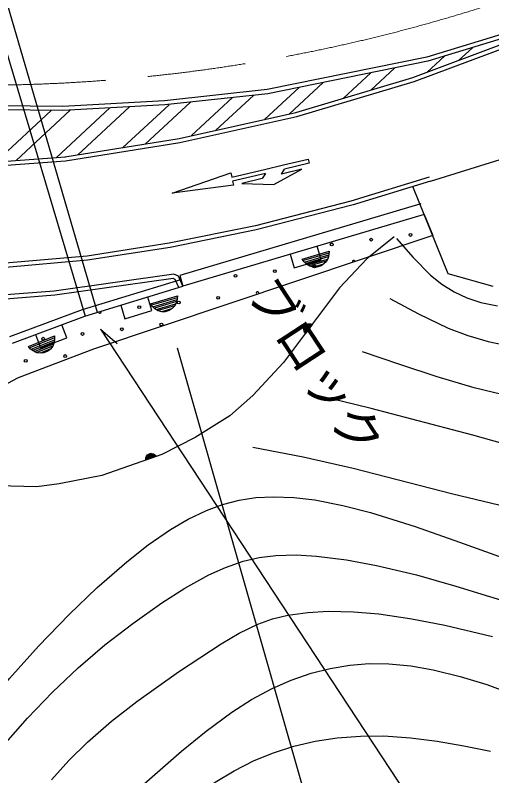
# Model space of a CAD drawing. Units: millimetres, scale not verified. Extents: x 40000 to 680000, y 20000 to 380000.
# Drawn here: x 435487 to 452462, y 240814 to 267934 of the extents above; entities that cross this region are included whole.
import ezdxf
from ezdxf.enums import TextEntityAlignment as Align

# ---------------------------------------------------------------- set-up
doc = ezdxf.new("R2010")
doc.units = ezdxf.units.MM
doc.header["$LTSCALE"] = 1000
doc.linetypes.add('CHAIN', pattern=[18.5, 12, -1.5, 3.5, -1.5])
for name, color, linetype, lineweight in [('M-BGD', 7, 'Continuous', 25), ('M-BMK', 2, 'CHAIN', 13), ('M-STR-STRC', 7, 'Continuous', 25)]:
    doc.layers.add(name, color=color, linetype=linetype, lineweight=lineweight)
doc.styles.add('ＭＳ ゴシック', font='')
doc.styles.get('ＭＳ ゴシック').set_extended_font_data('MS Gothic')

# ---------------------------------------------------------------- blocks, each defined once
blk = doc.blocks.new('BUHIN329')
at = {"color": 7, "linetype": 'Continuous', "lineweight": 25}
for p, q in [((418, 235), (-343, -335)), ((-285, -370), (435, 170)), ((443, 97), (-216, -396)), ((-142, -419), (440, 17)), ((429, -69), (-55, -431)), ((77, -411), (375, -188))]:
    blk.add_line(p, q, dxfattribs=at)
blk.add_lwpolyline([(400, 300), (437, 183), (450, 71), (437, -76), (385, -189), (314, -290), (190, -383), (73, -423), (-51, -441), (-195, -411), (-301, -369), (-400, -300)], close=True, dxfattribs=at)

msp = doc.modelspace()

# ---------------------------------------------------------------- linework, layer by layer
at = {"layer": 'M-BGD'}
for p, q in [((434398, 269231), (437975, 257201)), ((438418, 257337), (434946, 269236)), ((450279, 262015), (456262, 263893)), ((450907, 258718), (449649, 261824)), ((450051, 260831), (450357, 260077)), ((450357, 260077), (438271, 256027)), ((448988, 260031), (448011, 259252)), ((448011, 259252), (447035, 258210)), ((441347, 258652), (441461, 258269)), ((452510, 258265), (450907, 258718)), ((447035, 258210), (446146, 257024)), ((446146, 257024), (445048, 255554)), ((445768, 256727), (445913, 256921)), ((445948, 256926), (445774, 256693)), ((445864, 256898), (445775, 256779)), ((445782, 256662), (445978, 256925)), ((446008, 256923), (445793, 256635)), ((445807, 256612), (446034, 256916)), ((438529, 256739), (439121, 256230)), ((438529, 256739), (456468, 229436)), ((436884, 256433), (436004, 256074)), ((436051, 256025), (436884, 256365)), ((436873, 256293), (436111, 255983)), ((438271, 256027), (435589, 255002)), ((436177, 255942), (436850, 256217)), ((436818, 256136), (436258, 255907)), ((436391, 255894), (436735, 256035)), ((441256, 256075), (448181, 231785)), ((445048, 255554), (443951, 254373)), ((435589, 255002), (433488, 253904)), ((443951, 254373), (443137, 253644)), ((443137, 253644), (441894, 252873)), ((441894, 252873), (440715, 252273)), ((440715, 252273), (438573, 251522)), ((440135, 252096), (440493, 252222)), ((440476, 252242), (440136, 252123)), ((440142, 252151), (440452, 252260)), ((440427, 252278), (440152, 252182)), ((440167, 252213), (440395, 252293)), ((440343, 252301), (440202, 252252)), ((438573, 251522), (437051, 251222)), ((436258, 251115), (434543, 251158)), ((437051, 251222), (436258, 251115))]:
    msp.add_line(p, q, dxfattribs=at)
for points in [[(475471, 262885), (472486, 260192), (469427, 257513), (468569, 256838), (467680, 256215), (466966, 255780), (466225, 255398), (465383, 255033), (464507, 254719), (463530, 254437), (462532, 254212), (461420, 254026), (460296, 253899), (459059, 253822), (457817, 253805), (456624, 253847), (455431, 253949), (454297, 254106), (453164, 254323), (451840, 254651), (450517, 255041), (449184, 255477), (447855, 255934)], [(449070, 259972), (449658, 259295), (450283, 258667), (450687, 258340), (451121, 258065), (451577, 257855), (452070, 257695), (452665, 257572)], [(445283, 259409), (445426, 258930), (446384, 259215), (446241, 259695)], [(473762, 258500), (471363, 256548), (470148, 255614), (468892, 254724), (467768, 253998), (466611, 253322), (465571, 252781), (464490, 252287), (463559, 251919), (462608, 251609), (461810, 251407), (461005, 251266), (460285, 251199), (459562, 251192), (458709, 251251), (457857, 251370), (456643, 251621), (455426, 251933), (451792, 252955), (448170, 253912), (447142, 254159), (446102, 254405)], [(439249, 257591), (439395, 257113), (440351, 257406), (440205, 257884)], [(448830, 257837), (449852, 257282), (450905, 256780), (451611, 256511), (452338, 256299), (453190, 256119)], [(436211, 256548), (436384, 256079), (437322, 256426), (437148, 256895)], [(443953, 252531), (445745, 252189), (447526, 251789), (451073, 250871), (454648, 250009), (455958, 249764), (457275, 249579), (458370, 249482), (459480, 249444), (460524, 249470), (461579, 249556), (462639, 249704), (463701, 249913), (464751, 250181), (465792, 250508), (466803, 250889), (467796, 251328), (468777, 251831), (469725, 252384), (470836, 253111), (471923, 253894), (473401, 255047), (474864, 256244)], [(431184, 239023), (432800, 241209), (434019, 242768), (435284, 244289), (436315, 245441), (437404, 246568), (438399, 247516), (439459, 248442), (440222, 249044), (441015, 249594), (441643, 249963), (442299, 250278), (442872, 250490), (443458, 250642), (444061, 250733), (444684, 250766), (445415, 250738), (446161, 250649), (447154, 250455), (448142, 250200), (449738, 249699), (451308, 249144), (452870, 248591)], [(434115, 240689), (435074, 241890), (435926, 242865), (436820, 243798), (437731, 244659), (438684, 245478), (439674, 246249), (440707, 246976), (441530, 247502), (442380, 247974), (442982, 248247), (443610, 248465), (444178, 248596), (444769, 248669), (445489, 248690), (446214, 248650), (447287, 248511), (448356, 248313), (449775, 247975), (451184, 247577), (453582, 246838)], [(436781, 240667), (437400, 241361), (438064, 242015), (438921, 242762), (439822, 243469), (441301, 244520), (442819, 245524), (443460, 245901), (444124, 246220), (444646, 246408), (445196, 246540), (445908, 246640), (446639, 246680), (447539, 246664), (448435, 246589), (449614, 246415), (450785, 246182), (452483, 245785)], [(430974, 229865), (432458, 231987), (433992, 234076), (434977, 235321), (436012, 236533), (437099, 237699), (438230, 238825), (439793, 240277), (441404, 241690), (442283, 242411), (443203, 243087), (443903, 243533), (444641, 243931), (445321, 244229), (446023, 244471), (446704, 244645), (447404, 244761), (448100, 244813), (448797, 244804), (449584, 244730), (450378, 244593), (451333, 244360), (452284, 244065), (453705, 243538)], [(435813, 232755), (436933, 234437), (438102, 236083), (438871, 237068), (439689, 238018), (440416, 238775), (441187, 239492), (441884, 240062), (442614, 240582), (443291, 240994), (444004, 241357), (444689, 241638), (445406, 241866), (446170, 242044), (446957, 242165), (447782, 242230), (448617, 242235), (449565, 242171), (450516, 242047), (451461, 241882), (452414, 241694)]]:
    msp.add_lwpolyline(points, dxfattribs=at)
for points in [[(445821, 256589), (445793, 256629), (445776, 256671), (445764, 256728), (445771, 256778), (445787, 256825), (445824, 256874), (445864, 256903), (445910, 256924), (445969, 256929), (446014, 256925), (446060, 256909)], [(436883, 256500), (436889, 256378), (436873, 256266), (436824, 256128), (436745, 256031), (436651, 255952), (436507, 255893), (436384, 255883), (436260, 255897), (436128, 255962), (436035, 256030), (435957, 256122)], [(440134, 252069), (440134, 252118), (440142, 252162), (440165, 252217), (440198, 252254), (440238, 252283), (440296, 252304), (440345, 252305), (440395, 252297), (440446, 252269), (440482, 252240), (440511, 252201)]]:
    msp.add_lwpolyline(points, close=True, dxfattribs=at)
for centre in [(449569, 260099), (446760, 259763), (448164, 259931), (446142, 258978), (444738, 258810), (443333, 258642), (441311, 257689), (442715, 257856), (439906, 257521), (440692, 256903), (437884, 256568), (439288, 256735), (436480, 256400), (437266, 255782), (435861, 255614)]:
    msp.add_circle(centre, 49.8, dxfattribs=at)
for centre, start, end in [((447546, 259145), 7.6737, 209.3795), ((444119, 258024), 333.4608, 243.5924), ((438502, 257354), 187.1157, 26.935)]:
    msp.add_arc(centre, 49.8, start, end, dxfattribs=at)
at = {"layer": 'M-BMK'}
msp.add_arc((434121, 325101), 59665, 245.12378, 293.60178, dxfattribs=at)
at = {"layer": 'M-STR-STRC'}
for p, q in [((454623, 267804), (450146, 266436)), ((454538, 267621), (450183, 266290)), ((449654, 265708), (453353, 267098)), ((449702, 265566), (453409, 266959)), ((451770, 266775), (451276, 266318)), ((450146, 266436), (444467, 265281)), ((450163, 265899), (450782, 266473)), ((450183, 266290), (444490, 265133)), ((449000, 266050), (448151, 265263)), ((447177, 264974), (448152, 265877)), ((446455, 265532), (445255, 264420)), ((445480, 264470), (449654, 265708)), ((445518, 264325), (449702, 265566)), ((444467, 265281), (440803, 264884)), ((444382, 264225), (445606, 265360)), ((444490, 265133), (440815, 264735)), ((441763, 263639), (443227, 264996)), ((443977, 265077), (442636, 263834)), ((437183, 264684), (433550, 264717)), ((440803, 264884), (437183, 264684)), ((440815, 264735), (437187, 264534)), ((439321, 263218), (440967, 264743)), ((441727, 264833), (440123, 263347)), ((437187, 264534), (433544, 264567)), ((434796, 262707), (436771, 264537)), ((437445, 264548), (435515, 262759)), ((436952, 262864), (438854, 264626)), ((439558, 264665), (437718, 262959)), ((441321, 263540), (445480, 264470)), ((441349, 263392), (445518, 264325)), ((437259, 262885), (441321, 263540)), ((437283, 262737), (441349, 263392)), ((433346, 262601), (437272, 262887)), ((445049, 262596), (445925, 262802)), ((445925, 262802), (445960, 262656)), ((433350, 262451), (437283, 262737)), ((444367, 262437), (445049, 262596)), ((445960, 262656), (445083, 262450)), ((441072, 261587), (443163, 262309)), ((443163, 262309), (443198, 262162)), ((443198, 262162), (444367, 262437)), ((444401, 262290), (443232, 262016)), ((444401, 262290), (444289, 262110)), ((444699, 261898), (445702, 262441)), ((444971, 262270), (445083, 262450)), ((445702, 262441), (444971, 262270)), ((443232, 262016), (443266, 261870)), ((444289, 262110), (443558, 261939)), ((450236, 262159), (447444, 261309)), ((450279, 262015), (447488, 261166)), ((443266, 261870), (441072, 261587)), ((443558, 261939), (444699, 261898)), ((449940, 261207), (441347, 258652)), ((447444, 261309), (444041, 260427)), ((447482, 261164), (444075, 260281)), ((450054, 260824), (441461, 258269)), ((444041, 260427), (440975, 259805)), ((444075, 260281), (441001, 259657)), ((440975, 259805), (438045, 259345)), ((441001, 259657), (438064, 259196)), ((438045, 259345), (435144, 259089)), ((438064, 259196), (435153, 258940)), ((441133, 258695), (436877, 258097)), ((441114, 258541), (436894, 257948)), ((437889, 257436), (441388, 258508)), ((441186, 258511), (441114, 258541)), ((441298, 258628), (441133, 258695)), ((441324, 258207), (441186, 258511)), ((441461, 258269), (441298, 258628)), ((437969, 257199), (441461, 258269)), ((436877, 258097), (432858, 257781)), ((436894, 257948), (432873, 257631)), ((435292, 256476), (437889, 257436)), ((435387, 256244), (437969, 257199))]:
    msp.add_line(p, q, dxfattribs=at)

# ---------------------------------------------------------------- block references
at = {"layer": 'M-BGD', "rotation": 339.60633}
for p in [(446188, 259377), (440783, 257785)]:
    msp.add_blockref('BUHIN329', p, dxfattribs=at)

# ---------------------------------------------------------------- texts
at = {"layer": 'M-BGD', "style": 'ＭＳ ゴシック'}
msp.add_text('ブロック', height=1320, rotation=303.2, dxfattribs=at).set_placement((443346, 257846), align=Align.BOTTOM_LEFT)

doc.saveas('drawing.dxf')
